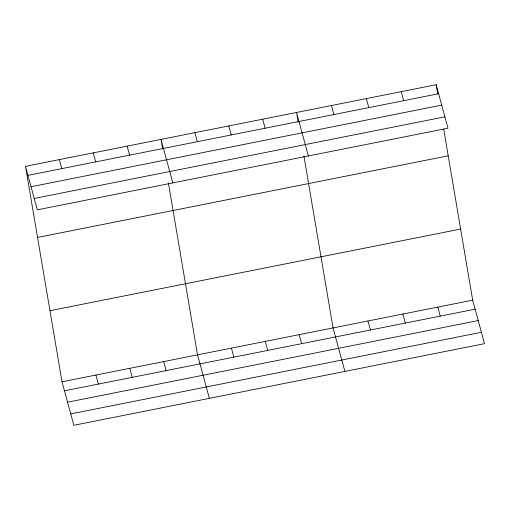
<?xml version="1.0" encoding="UTF-8"?>
<svg xmlns="http://www.w3.org/2000/svg" width="510" height="510" viewBox="0 0 510 510"><rect width="100%" height="100%" fill="white"/><g stroke="black" fill="none" stroke-linecap="round" stroke-linejoin="round"><path stroke-width="0.76" d="M25.5 166.337L436.165 84.711L447.984 128.208L37.319 209.84L25.5 166.337L62.016 381.792L73.835 425.289L484.5 343.663L472.681 300.16L443.681 129.049M27.954 175.363L438.613 93.732M31.04 186.737L441.705 105.111M34.227 198.46L444.892 116.835M37.549 237.437L448.214 155.811M49.967 310.692L460.632 229.066M62.016 381.792L472.681 300.16M64.47 390.813L475.135 309.188M67.562 402.192L478.227 320.56M70.743 413.91L481.408 332.284M401.255 91.647L403.71 100.674M437.778 307.103L440.226 316.123M366.352 98.589L368.8 107.61M402.868 314.039L405.322 323.059M331.443 105.525L333.897 114.546M367.965 320.975L370.413 330.002M308.359 155.964L296.539 112.461L298.222 122.4M344.875 371.414L333.055 327.917L303.922 156.041M262.656 119.2L265.111 128.22M299.179 334.649L301.627 343.676M228.78 125.932L231.228 134.959M265.296 341.388L267.75 350.408M194.897 132.67L197.351 141.691M231.419 348.12L233.867 357.14M172.839 182.899L161.02 139.402L162.575 148.576M209.355 398.355L197.536 354.852L168.402 182.982M127.137 146.134L129.591 155.161M163.659 361.59L166.107 370.611M93.26 152.873L95.708 161.893M129.776 368.322L132.23 377.343M59.377 159.605L61.831 168.625M95.899 375.054L98.347 384.081M436.165 84.711L437.72 93.885"/></g></svg>
